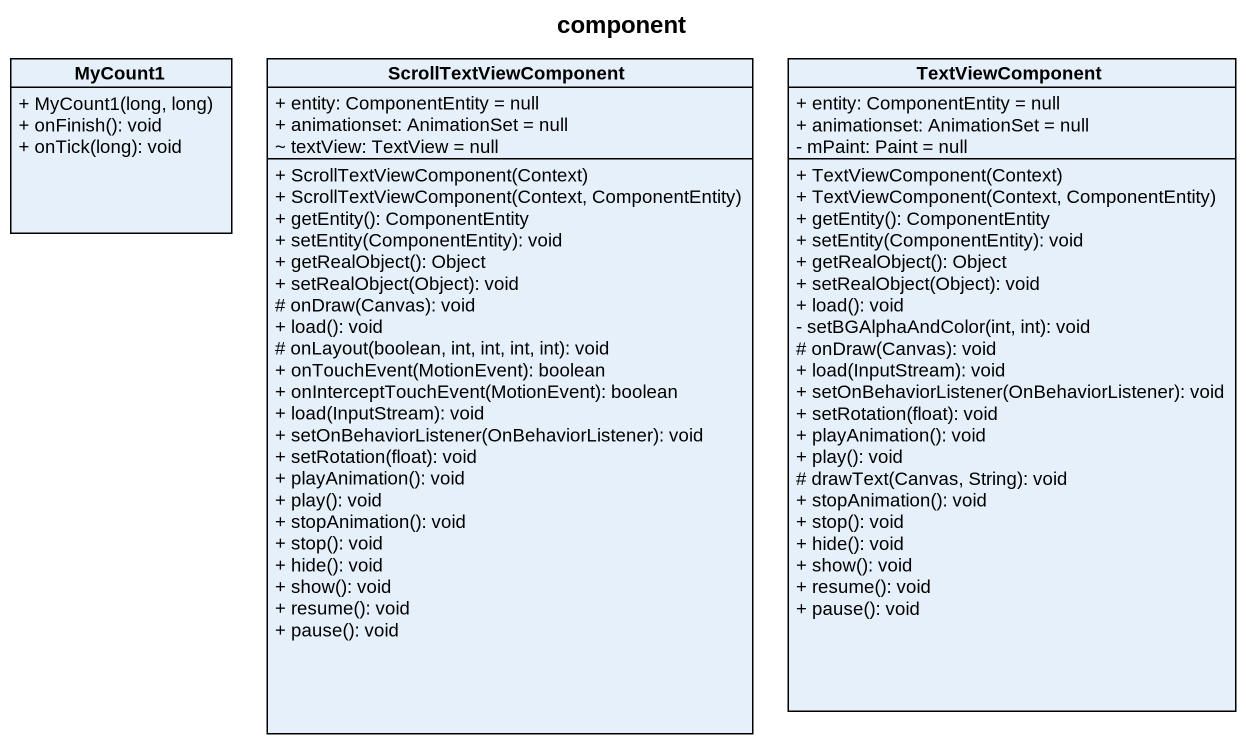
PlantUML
@startuml
title component
hide circle
hide empty members
skinparam classAttributeIconSize 0
class MyCount1 {
  + MyCount1(long, long)
  + onFinish(): void
  + onTick(long): void
}
class ScrollTextViewComponent {
  + entity: ComponentEntity = null
  + animationset: AnimationSet = null
  ~ textView: TextView = null
  + ScrollTextViewComponent(Context)
  + ScrollTextViewComponent(Context, ComponentEntity)
  + getEntity(): ComponentEntity
  + setEntity(ComponentEntity): void
  + getRealObject(): Object
  + setRealObject(Object): void
  # onDraw(Canvas): void
  + load(): void
  # onLayout(boolean, int, int, int, int): void
  + onTouchEvent(MotionEvent): boolean
  + onInterceptTouchEvent(MotionEvent): boolean
  + load(InputStream): void
  + setOnBehaviorListener(OnBehaviorListener): void
  + setRotation(float): void
  + playAnimation(): void
  + play(): void
  + stopAnimation(): void
  + stop(): void
  + hide(): void
  + show(): void
  + resume(): void
  + pause(): void
}
class TextViewComponent {
  + entity: ComponentEntity = null
  + animationset: AnimationSet = null
  - mPaint: Paint = null
  + TextViewComponent(Context)
  + TextViewComponent(Context, ComponentEntity)
  + getEntity(): ComponentEntity
  + setEntity(ComponentEntity): void
  + getRealObject(): Object
  + setRealObject(Object): void
  + load(): void
  - setBGAlphaAndColor(int, int): void
  # onDraw(Canvas): void
  + load(InputStream): void
  + setOnBehaviorListener(OnBehaviorListener): void
  + setRotation(float): void
  + playAnimation(): void
  + play(): void
  # drawText(Canvas, String): void
  + stopAnimation(): void
  + stop(): void
  + hide(): void
  + show(): void
  + resume(): void
  + pause(): void
}
@enduml
